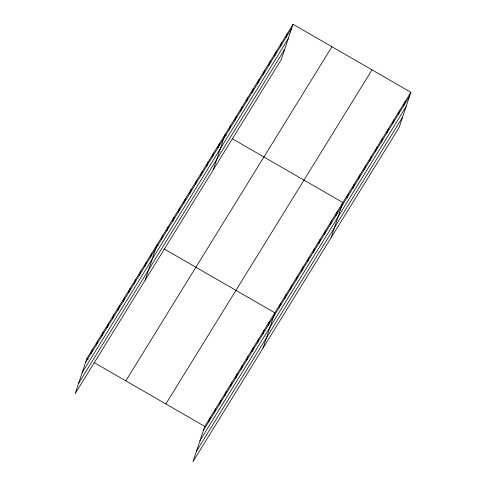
<?xml version="1.0" encoding="UTF-8"?>
<svg xmlns="http://www.w3.org/2000/svg" width="486" height="486" viewBox="0 0 486 486"><rect width="100%" height="100%" fill="white"/><g stroke="black" fill="none" stroke-linecap="round" stroke-linejoin="round"><path stroke-width="0.73" d="M293.052 24.3L86.927 358.419L75.117 393.715L281.242 59.602L293.052 24.3L410.883 92.285L399.073 127.581L192.948 461.7L204.758 426.398L410.883 92.285M90.961 353.735L92.316 349.677M96.35 344.993L97.71 340.941M101.744 336.257L103.099 332.199M107.133 327.515L108.493 323.463M112.527 318.78L113.882 314.728M117.916 310.044L119.27 305.986M123.304 301.302L124.665 297.25M128.699 292.566L130.054 288.508M134.087 283.824L135.448 279.772M139.482 275.088L140.837 271.03M144.871 266.346L146.225 262.294M150.259 257.61L151.62 253.558M145.199 280.118L157.008 244.816L158.308 245.564M161.322 239.683L162.676 235.631M166.99 230.498L168.344 226.44M172.658 221.306L174.012 217.254M178.326 212.121L179.686 208.063M183.994 202.929L185.354 198.877M189.662 193.744L191.022 189.686M195.329 184.552L196.69 180.5M200.997 175.367L202.358 171.309M206.672 166.176L208.026 162.124M212.339 156.99L213.694 152.938M218.007 147.799L219.362 143.747M213.22 169.857L225.03 134.561L226.324 135.308M229.343 129.428L230.698 125.37M235.011 120.236L236.366 116.184M240.679 111.051L242.034 106.993M246.347 101.86L247.702 97.808M252.015 92.674L253.37 88.616M257.683 83.483L259.044 79.431M263.351 74.297L264.712 70.239M269.019 65.106L270.38 61.054M274.687 55.92L276.048 51.862M280.361 46.729L281.716 42.677M286.029 37.544L287.384 33.485M208.792 421.714L210.152 417.662M214.186 412.978L215.541 408.926M219.575 404.243L220.93 400.185M224.963 395.501L226.324 391.449M230.358 386.765L231.713 382.707M235.746 378.023L237.107 373.971M241.141 369.287L242.496 365.229M246.53 360.545L247.884 356.493M251.918 351.809L253.279 347.757M257.313 343.073L258.667 339.015M262.701 334.332L264.062 330.28M268.096 325.596L269.451 321.538M263.029 348.098L274.839 312.802L164.14 248.929M279.152 307.668L280.507 303.61M284.82 298.477L286.181 294.425M290.488 289.291L291.849 285.233M296.156 280.1L297.517 276.048M301.824 270.915L303.185 266.863M307.498 261.723L308.853 257.671M313.166 252.538L314.521 248.486M318.834 243.352L320.189 239.294M324.502 234.161L325.857 230.109M330.17 224.975L331.525 220.917M335.838 215.784L337.193 211.732M331.051 237.842L342.861 202.541L232.162 138.674M347.174 197.407L348.529 193.355M352.842 188.222L354.197 184.164M358.51 179.03L359.871 174.978M364.178 169.845L365.539 165.787M369.846 160.653L371.207 156.601M375.514 151.468L376.875 147.41M381.182 142.276L382.543 138.224M386.856 133.091L388.211 129.039M392.524 123.906L393.879 119.848M398.192 114.714L399.547 110.662M403.86 105.529L405.215 101.471M85.572 362.471L291.697 28.352M82.122 372.78L288.247 38.667M78.568 383.405L284.693 49.286M125.813 380.854L331.938 46.735M165.872 403.969L371.997 69.85M203.403 430.456L409.528 96.337M199.953 440.766L406.077 106.647M196.399 451.391L402.523 117.272M86.927 358.419L88.221 359.166M94.053 362.532L204.758 426.398"/></g></svg>
